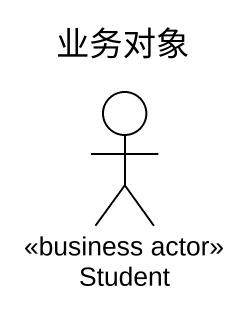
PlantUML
@startuml
title 业务对象
actor Student <<business actor>>
@enduml
